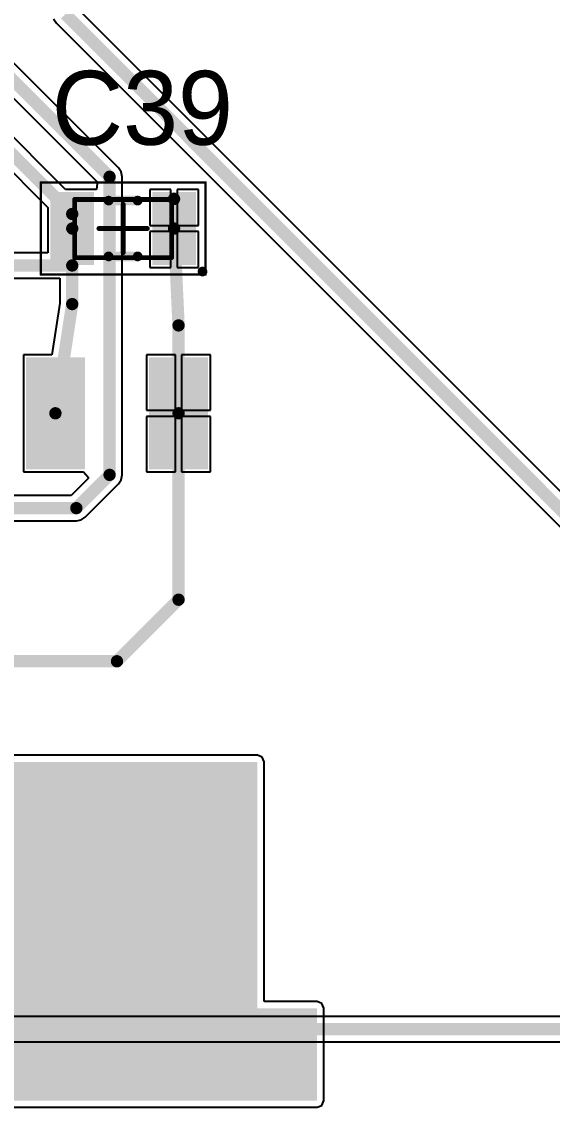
# Model space of a CAD drawing. Header units: millimetres. Extents: x 2.5 to 14.5, y 1.2 to 4.8.
# Drawn here: x 4.083 to 4.513, y 2.027 to 2.908 of the extents above; entities that cross this region are included whole.
import ezdxf

# ---------------------------------------------------------------- set-up
doc = ezdxf.new("R2010")
doc.units = ezdxf.units.MM
doc.header["$MEASUREMENT"] = 0
for name, color, linetype in [('BottomLayer', 5, 'Continuous'), ('ConnectLayer', 7, 'Continuous'), ('Mechanical13', 56, 'Continuous'), ('Mechanical15', 56, 'Continuous'), ('PadHoleLayer', 156, 'Continuous'), ('TopLayer', 1, 'Continuous'), ('TopOverlay', 2, 'Continuous'), ('TopPaste', 8, 'Continuous'), ('TopSolder', 216, 'Continuous')]:
    doc.layers.add(name, color=color, linetype=linetype)

# ---------------------------------------------------------------- blocks, each defined once
blk = doc.blocks.new('LM1084ISX_5_0_NOPB_31')
at = {"layer": 'PadHoleLayer'}
for points in [[(0, 0.1), (0, 0.1), (0, 0.1), (0, 0.1)], [(0, 0), (0, 0), (0, 0), (0, 0)], [(0, -0.1), (0, -0.1), (0, -0.1), (0, -0.1)]]:
    blk.add_lwpolyline(points, close=True, dxfattribs=at)
at = {"layer": 'TopLayer'}
for points in [[(-0.558, -0.2125), (-0.483, -0.2125), (-0.558, 0.2125), (-0.483, 0.2125)], [(-0.558, -0.164), (-0.283, -0.164), (-0.558, 0.164), (-0.283, 0.164)], [(-0.0425, 0.079), (0.0425, 0.079), (-0.0425, 0.121), (0.0425, 0.121)], [(-0.0425, -0.021), (0.0425, -0.021), (-0.0425, 0.021), (0.0425, 0.021)], [(-0.0425, -0.121), (0.0425, -0.121), (-0.0425, -0.079), (0.0425, -0.079)]]:
    blk.add_solid(points, dxfattribs=at)
at = {"layer": 'TopPaste'}
for points in [[(-0.0425, 0.079), (0.0425, 0.079), (-0.0425, 0.121), (0.0425, 0.121)], [(-0.0425, -0.021), (0.0425, -0.021), (-0.0425, 0.021), (0.0425, 0.021)], [(-0.0425, -0.121), (0.0425, -0.121), (-0.0425, -0.079), (0.0425, -0.079)]]:
    blk.add_solid(points, dxfattribs=at)
at = {"layer": 'TopSolder'}
for points in [[(-0.04545, 0.07605), (0.04545, 0.07605), (-0.04545, 0.12395), (0.04545, 0.12395)], [(-0.04545, -0.02395), (0.04545, -0.02395), (-0.04545, 0.02395), (0.04545, 0.02395)], [(-0.04545, -0.12395), (0.04545, -0.12395), (-0.04545, -0.07605), (0.04545, -0.07605)]]:
    blk.add_solid(points, dxfattribs=at)
blk = doc.blocks.new('CAPCP2012X06N_166')
at = {"layer": 'Mechanical13', "const_width": 0.00394}
for points in [[(-0.03937, 0.02362), (-0.03937, -0.02362)], [(0.03937, 0.02362), (-0.03937, 0.02362)], [(0.03937, 0.02362), (0.03937, -0.02362)], [(0.03937, -0.02362), (-0.03937, -0.02362)]]:
    blk.add_lwpolyline(points, dxfattribs=at)
at = {"layer": 'Mechanical13', "const_width": 0.00197}
for points in [[(-0.04035, 0.02362, 1), (-0.03839, 0.02362, 1)], [(-0.04035, 0.02362, 1), (-0.03839, 0.02362, 1)], [(0.03839, 0.02362, 1), (0.04035, 0.02362, 1)], [(0.03839, 0.02362, 1), (0.04035, 0.02362, 1)], [(-0.04035, -0.02362, 1), (-0.03839, -0.02362, 1)], [(-0.04035, -0.02362, 1), (-0.03839, -0.02362, 1)], [(0.03839, -0.02362, 1), (0.04035, -0.02362, 1)], [(0.03839, -0.02362, 1), (0.04035, -0.02362, 1)]]:
    blk.add_lwpolyline(points, format="xyb", close=True, dxfattribs=at)
at = {"layer": 'Mechanical15'}
for points, const_width in [([(-0.06693, 0.0374), (-0.06693, -0.0374)], 0.00197), ([(0.06693, 0.0374), (-0.06693, 0.0374)], 0.00197), ([(0.06693, 0.0374), (0.06693, -0.0374)], 0.00197), ([(0, 0.01968), (0, -0.01969)], 0.00394), ([(0.01968, 0), (-0.01969, 0)], 0.00394), ([(0.06693, -0.0374), (-0.06693, -0.0374)], 0.00197)]:
    blk.add_lwpolyline(points, dxfattribs=dict(at, const_width=const_width))
for points, const_width in [([(-0.06742, 0.0374, 1), (-0.06644, 0.0374, 1)], 0.000984), ([(-0.06742, 0.0374, 1), (-0.06644, 0.0374, 1)], 0.000984), ([(0.06644, 0.0374, 1), (0.06742, 0.0374, 1)], 0.000984), ([(0.06644, 0.0374, 1), (0.06742, 0.0374, 1)], 0.000984), ([(-0.00098, 0.01968, 1), (0.00098, 0.01968, 1)], 0.00197), ([(-0.02067, 0, 1), (-0.0187, 0, 1)], 0.00197), ([(0.0187, 0, 1), (0.02067, 0, 1)], 0.00197), ([(-0.00098, -0.01969, 1), (0.00098, -0.01969, 1)], 0.00197), ([(-0.06742, -0.0374, 1), (-0.06644, -0.0374, 1)], 0.000984), ([(-0.06742, -0.0374, 1), (-0.06644, -0.0374, 1)], 0.000984), ([(0.06644, -0.0374, 1), (0.06742, -0.0374, 1)], 0.000984), ([(0.06644, -0.0374, 1), (0.06742, -0.0374, 1)], 0.000984)]:
    blk.add_lwpolyline(points, format="xyb", close=True, dxfattribs=dict(at, const_width=const_width))
at = {"layer": 'TopLayer'}
for points in [[(-0.02657, -0.02657), (-0.02657, 0.02657), (-0.0561, -0.02657), (-0.0561, 0.02657)], [(0.0561, -0.02657), (0.0561, 0.02657), (0.02657, -0.02657), (0.02657, 0.02657)]]:
    blk.add_solid(points, dxfattribs=at)
at = {"layer": 'TopOverlay'}
for points, const_width in [([(-0.06249, 0.03493, 1), (-0.06642, 0.03493, 1)], 0.00394), ([(-0.06741, 0.03493, 1), (-0.06544, 0.03493, 1)], 0.00197), ([(-0.06347, 0.03493, 1), (-0.0615, 0.03493, 1)], 0.00197), ([(-0.01378, 0.02264, 1), (-0.00984, 0.02264, 1)], 0.00394), ([(0.00984, 0.02264, 1), (0.01378, 0.02264, 1)], 0.00394), ([(-0.01378, -0.02264, 1), (-0.00984, -0.02264, 1)], 0.00394), ([(0.00984, -0.02264, 1), (0.01378, -0.02264, 1)], 0.00394)]:
    blk.add_lwpolyline(points, format="xyb", close=True, dxfattribs=dict(at, const_width=const_width))
at = {"layer": 'TopOverlay', "const_width": 0.00787}
for points in [[(0.01181, 0.02264), (-0.01181, 0.02264)], [(0.01181, -0.02264), (-0.01181, -0.02264)]]:
    blk.add_lwpolyline(points, dxfattribs=at)
at = {"layer": 'TopPaste'}
for points in [[(-0.02657, -0.02657), (-0.02657, 0.02657), (-0.0561, -0.02657), (-0.0561, 0.02657)], [(0.0561, -0.02657), (0.0561, 0.02657), (0.02657, -0.02657), (0.02657, 0.02657)]]:
    blk.add_solid(points, dxfattribs=at)
at = {"layer": 'TopSolder'}
for points in [[(-0.02362, -0.02953), (-0.02362, 0.02953), (-0.05905, -0.02953), (-0.05905, 0.02953)], [(0.05905, -0.02953), (0.05905, 0.02953), (0.02362, -0.02953), (0.02362, 0.02953)]]:
    blk.add_solid(points, dxfattribs=at)

msp = doc.modelspace()

# ---------------------------------------------------------------- linework, layer by layer
at = {"layer": 'BottomLayer', "const_width": 0.01}
msp.add_lwpolyline([(2.945, 2.09), (5.88123, 2.09)], dxfattribs=at)
at = {"layer": 'ConnectLayer'}
for p, q in [((4.55021, 2.49621), (4.1282, 2.91822)), ((4.16121, 2.78921), (4.0402, 2.91022)), ((4.10858, 2.9101), (4.11079, 2.90679)), ((4.11079, 2.90679), (4.5328, 2.48478)), ((4.0252, 2.89638), (4.1438, 2.77778)), ((4.11832, 2.77157), (4.0202, 2.8697)), ((4.00279, 2.85826), (4.1039, 2.75716)), ((4.16342, 2.7859), (4.16121, 2.78921)), ((4.1642, 2.782), (4.16342, 2.7859)), ((4.1438, 2.77642), (4.14343, 2.77157)), ((4.1438, 2.77778), (4.1438, 2.77642)), ((4.1642, 2.54), (4.1642, 2.782)), ((4.14343, 2.77157), (4.11832, 2.77157)), ((4.20384, 2.77157), (4.18657, 2.77157)), ((4.18657, 2.77157), (4.18657, 2.7425)), ((4.20384, 2.7425), (4.20384, 2.77157)), ((4.2261, 2.77157), (4.20884, 2.77157)), ((4.20884, 2.77157), (4.20884, 2.7425)), ((4.2261, 2.7425), (4.2261, 2.77157)), ((4.1039, 2.75716), (4.1039, 2.7202)), ((4.18657, 2.7425), (4.20384, 2.7425)), ((4.20884, 2.7425), (4.2261, 2.7425)), ((4.20384, 2.7375), (4.18657, 2.7375)), ((4.18657, 2.7375), (4.18657, 2.70843)), ((4.20384, 2.70843), (4.20384, 2.7375)), ((4.2261, 2.7375), (4.20884, 2.7375)), ((4.20884, 2.7375), (4.20884, 2.70843)), ((4.2261, 2.70843), (4.2261, 2.7375)), ((4.1039, 2.7202), (3.9, 2.7202)), ((4.18657, 2.70843), (4.20384, 2.70843)), ((4.20884, 2.70843), (4.2261, 2.70843)), ((3.90422, 2.6998), (4.11347, 2.6998)), ((4.11347, 2.6998), (4.11347, 2.67944)), ((4.11347, 2.67944), (4.107, 2.6375)), ((4.107, 2.6375), (4.084, 2.6375)), ((4.084, 2.6375), (4.084, 2.5425)), ((4.2075, 2.6375), (4.184, 2.6375)), ((4.184, 2.6375), (4.184, 2.5925)), ((4.2075, 2.5925), (4.2075, 2.6375)), ((4.236, 2.6375), (4.2125, 2.6375)), ((4.2125, 2.6375), (4.2125, 2.5925)), ((4.236, 2.5925), (4.236, 2.6375)), ((4.184, 2.5925), (4.2075, 2.5925)), ((4.2125, 2.5925), (4.236, 2.5925)), ((4.2075, 2.5875), (4.184, 2.5875)), ((4.184, 2.5875), (4.184, 2.5425)), ((4.2075, 2.5425), (4.2075, 2.5875)), ((4.236, 2.5875), (4.2125, 2.5875)), ((4.2125, 2.5875), (4.2125, 2.5425)), ((4.236, 2.5425), (4.236, 2.5875)), ((4.084, 2.5425), (4.13111, 2.5425)), ((4.13111, 2.5425), (4.1329, 2.5425)), ((4.1329, 2.5425), (4.13669, 2.53819)), ((4.13669, 2.53819), (4.13663, 2.53705)), ((4.16342, 2.5361), (4.1642, 2.54)), ((4.184, 2.5425), (4.2075, 2.5425)), ((4.2125, 2.5425), (4.236, 2.5425)), ((4.13663, 2.53705), (4.12278, 2.5232)), ((4.13421, 2.50579), (4.16121, 2.53279)), ((4.16121, 2.53279), (4.16342, 2.5361)), ((4.12278, 2.5232), (4.04122, 2.5232)), ((4.127, 2.5028), (4.1309, 2.50358)), ((4.1309, 2.50358), (4.13421, 2.50579)), ((4.037, 2.5028), (4.127, 2.5028)), ((4.274, 2.31241), (3.946, 2.31241)), ((4.27783, 2.31083), (4.274, 2.31241)), ((4.27941, 2.307), (4.27783, 2.31083)), ((4.27941, 2.11241), (4.27941, 2.307)), ((4.3225, 2.11241), (4.27941, 2.11241)), ((4.32633, 2.11083), (4.3225, 2.11241)), ((4.32791, 2.107), (4.32633, 2.11083)), ((4.32791, 2.032), (4.32791, 2.107)), ((5.877, 2.1002), (2.945, 2.1002)), ((2.94922, 2.0798), (5.88123, 2.0798)), ((4.3225, 2.02659), (4.32633, 2.02817)), ((4.32633, 2.02817), (4.32791, 2.032)), ((3.8975, 2.02659), (4.3225, 2.02659))]:
    msp.add_line(p, q, dxfattribs=at)
at = {"layer": 'TopLayer', "const_width": 0.01}
for points in [[(4.118, 2.914), (4.543, 2.489)], [(4.03, 2.906), (4.154, 2.782)], [(4.01, 2.86547), (4.12366, 2.75181)], [(4.154, 2.54), (4.154, 2.782)], [(4.20634, 2.74), (4.20634, 2.764)], [(4.12366, 2.74), (4.12366, 2.75181)], [(4.12366, 2.71), (4.12366, 2.74)], [(4.20634, 2.74), (4.21, 2.66134)], [(3.9, 2.71), (4.12366, 2.71)], [(4.12366, 2.67866), (4.12366, 2.71)], [(4.11, 2.59), (4.12366, 2.67866)], [(4.21, 2.59), (4.21, 2.66134)], [(4.21, 2.43866), (4.21, 2.59)], [(4.127, 2.513), (4.154, 2.54)], [(4.037, 2.513), (4.127, 2.513)], [(4.16, 2.38866), (4.21, 2.43866)], [(3.805, 2.38866), (4.16, 2.38866)]]:
    msp.add_lwpolyline(points, dxfattribs=at)
at = {"layer": 'TopLayer', "const_width": 0.005}
for points in [[(4.1515, 2.782, 1), (4.1565, 2.782, 1)], [(4.1515, 2.782, 1), (4.1565, 2.782, 1)], [(4.20384, 2.764, 1), (4.20884, 2.764, 1)], [(4.12116, 2.75181, 1), (4.12616, 2.75181, 1)], [(4.12116, 2.75181, 1), (4.12616, 2.75181, 1)], [(4.12116, 2.74, 1), (4.12616, 2.74, 1)], [(4.12116, 2.74, 1), (4.12616, 2.74, 1)], [(4.20384, 2.74, 1), (4.20884, 2.74, 1)], [(4.20384, 2.74, 1), (4.20884, 2.74, 1)], [(4.12116, 2.71, 1), (4.12616, 2.71, 1)], [(4.12116, 2.71, 1), (4.12616, 2.71, 1)], [(4.12116, 2.71, 1), (4.12616, 2.71, 1)], [(4.12116, 2.67866, 1), (4.12616, 2.67866, 1)], [(4.12116, 2.67866, 1), (4.12616, 2.67866, 1)], [(4.2075, 2.66134, 1), (4.2125, 2.66134, 1)], [(4.2075, 2.66134, 1), (4.2125, 2.66134, 1)], [(4.1075, 2.59, 1), (4.1125, 2.59, 1)], [(4.2075, 2.59, 1), (4.2125, 2.59, 1)], [(4.2075, 2.59, 1), (4.2125, 2.59, 1)], [(4.1515, 2.54, 1), (4.1565, 2.54, 1)], [(4.1515, 2.54, 1), (4.1565, 2.54, 1)], [(4.1245, 2.513, 1), (4.1295, 2.513, 1)], [(4.1245, 2.513, 1), (4.1295, 2.513, 1)], [(4.2075, 2.43866, 1), (4.2125, 2.43866, 1)], [(4.2075, 2.43866, 1), (4.2125, 2.43866, 1)], [(4.1575, 2.38866, 1), (4.1625, 2.38866, 1)], [(4.1575, 2.38866, 1), (4.1625, 2.38866, 1)]]:
    msp.add_lwpolyline(points, format="xyb", close=True, dxfattribs=at)

# ---------------------------------------------------------------- block references
for name, p, rotation in [('CAPCP2012X06N_166', (4.165, 2.74), 180), ('LM1084ISX_5_0_NOPB_31', (4.11, 2.59), 90)]:
    msp.add_blockref(name, p, dxfattribs=dict(rotation=rotation))

# ---------------------------------------------------------------- texts
at = {"layer": 'TopOverlay'}
msp.add_text('C39', height=0.06, dxfattribs=at).set_placement((4.107, 2.808))

doc.saveas('drawing.dxf')
